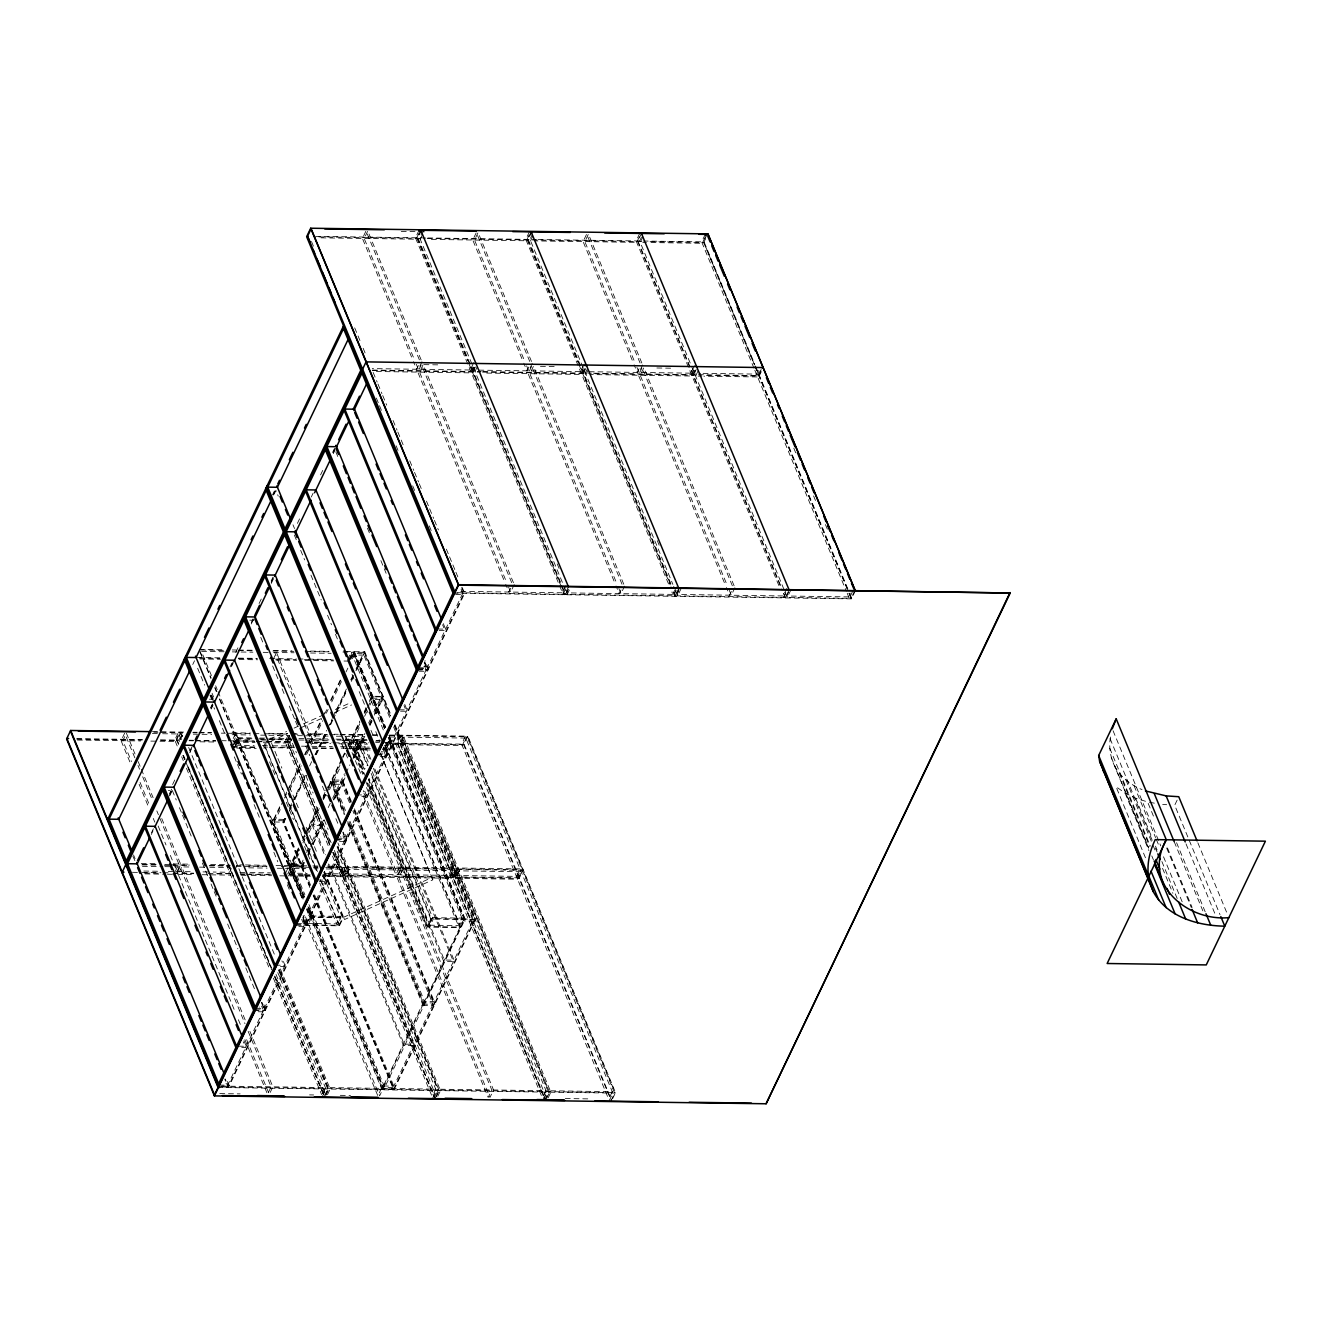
<?xml version="1.0" encoding="UTF-8"?>
<svg xmlns="http://www.w3.org/2000/svg" width="1332" height="1332" viewBox="0 0 1332 1332"><rect width="100%" height="100%" fill="white"/><g stroke="black" fill="none" stroke-linecap="round" stroke-linejoin="round"><path stroke-width="0.75" stroke-dasharray="5 3.75" d="M1148.617 848.218L1114.418 765.684C1109.906 756.11 1108.474 745.054 1110.971 734.731M124.642 733.183L121.062 740.675L130.486 763.419M272.61 494.721L274.409 490.975M273.043 495.221L274.842 491.475M192.74 664.502L194.539 660.772M274.109 494.272L275.907 490.526L278.238 496.137M419.031 230.27L415.451 237.762L563.103 594.238L565.784 588.611M418.731 233.583L416.034 239.194L318.065 237.795M178.521 744.388L176.94 740.575L181.002 732.051L182.584 735.88M420.795 230.303L416.966 238.311L467.599 360.522M421.461 230.319L417.882 237.812L565.534 594.272L569.114 586.779M179.537 741.508L178.938 740.092L182.517 732.6L159.957 732.267M423.226 230.336L419.647 237.829L567.299 594.288L570.879 586.796M180.436 739.643L183.117 734.015L182.517 732.6M420.229 239.26L422.91 233.633M172.594 784.531L175.258 778.937M235.781 652.33L238.461 646.703M259.091 603.546L261.788 597.902M297.402 523.393L300.066 517.798M320.562 474.908L323.243 469.314M169.514 793.639L171.711 789.043M189.943 750.882L191.891 746.802M210.389 708.125L212.404 703.912L214.569 709.157M230.086 666.899L231.885 663.136M251.298 622.51L253.08 618.781M271.162 580.935L272.96 577.189M311.305 496.969L313.137 493.123M332.617 452.347L334.399 448.634M151.515 832.7L153.38 828.804M169.447 795.154L171.245 791.424M189.727 752.747L191.592 748.817M211.039 708.141L212.82 704.412M231.402 665.55L233.167 661.837M251.265 623.975L253.513 619.28M271.195 582.267L273.626 577.206M333.117 452.713L335.764 447.169M151.265 834.498L153.014 830.818M169.68 795.97L172.311 790.459L168.415 790.409M211.205 709.057L212.987 705.327L209.107 705.277M231.435 666.733L233.217 663.02M271.228 583.466L273.892 577.888M333.266 453.663L335.048 449.95L331.152 449.883M233.183 738.511L234.965 734.764L289.161 865.584L285.581 873.076M233.15 742.274L236.73 734.781L290.925 865.6L288.245 871.228M272.927 660.006L276.507 652.514L312.237 738.777M233.3 744.738L236.23 738.594L257.859 738.91M233.583 745.204L237.163 737.712L257.759 738.011M235.065 744.755L237.762 739.143M175.241 871.494L178.821 864.002L159.191 816.599M234.399 747.668L238.461 739.143M236.563 744.305L238.345 740.559L253.946 740.792M418.398 365.501L416.6 369.247L413.469 361.671M177.322 872.477L180.003 866.866L244.971 1023.675M421.944 361.788L418.365 369.28L415.234 361.688M263.42 747.052L265.201 743.306M264.002 748.467L266.683 742.856M265.601 747.585L317.432 871.644M287.762 735.98L285.081 741.608L328.538 846.519M529.37 231.851L525.79 239.344L668.697 584.365M268.848 735.247L289.26 735.53L285.681 743.023L273.426 742.856M289.527 736.013L286.846 741.624L329.57 844.738M529.054 235.148L526.373 240.776L428.405 239.377M289.294 737.895L287.262 742.14L329.986 845.271M531.135 231.885L527.305 239.877L577.922 362.104M531.784 231.885L528.205 239.377L671.095 584.315M532.667 233.783L529.97 239.41L672.893 584.415M289.86 743.09L293.44 735.597M530.569 240.826L533.25 235.215M231.318 868.531L229.537 872.277L213.203 872.044M473.809 362.52L470.229 370.013L372.261 368.614M470.812 371.445L474.392 363.952M474.092 367.249L471.411 372.877L373.426 371.462M472.344 371.978L476.157 363.969M234.615 870.462L237.296 864.834L243.423 864.934M473.243 371.478L475.924 365.867M475.008 371.495L477.705 365.884M347.535 659.656L351.115 652.164L384.082 731.751M307.792 744.372L310.473 738.76L274.742 652.497M349.017 659.207L351.715 653.596M271.761 821.944L273.06 819.213L284.099 819.38M349.3 659.69L352.88 652.197L384.299 728.038M298.917 849.666L290.875 866.516L272.427 821.944L280.469 805.111M284.931 795.753L286.73 792.024M287.612 790.142L300.133 763.952M304.612 754.595L306.393 750.848M309.973 743.373L321.595 719.047M322.494 717.182L326.074 709.69M330.536 700.332L341.275 677.888M349.966 659.69L353.796 651.698L385.198 727.538M283.599 799.949L273.077 821.961L304.262 897.252M284.499 798.084L286.497 793.889M289.877 786.812L300.799 763.969M305.128 754.911L307.059 750.865M310.639 743.373L321.362 720.928M324.941 713.436L326.723 709.706M331.135 700.499L341.042 679.77M350.865 659.19L354.445 651.698L385.631 726.989M274.325 822.027L281.502 807.009M289.577 790.126L301.232 765.717M306.61 754.461L310.206 746.952M311.089 745.087L322.76 720.679M326.34 713.169L328.138 709.423M331.718 701.914L341.591 681.268M346.07 671.894L347.868 668.131M352.347 658.757L354.145 654.994L363.852 655.144L356.676 670.146M284.582 818.364L282.784 822.094L309.99 887.778M289.427 808.208L291.725 803.396M292.624 801.514L305.145 775.324M309.623 765.967L311.671 761.671M314.985 754.745L326.606 730.419M327.505 728.554L332.134 718.864M333.017 716.999L346.37 689.077M350.749 679.903L352.597 676.057M356.11 668.681L364.152 651.847L390.576 715.6M285.248 818.364L283.45 822.11L309.856 885.88M289.71 809.007L291.508 805.277M295.071 797.785L305.811 775.341M315.634 754.761L326.373 732.3M329.953 724.824L332.634 719.213M336.213 711.721L346.037 691.142M351.415 679.919L354.978 672.427M355.877 670.562L364.818 651.847L343.49 651.548M285.831 818.414L284.032 822.16L272.427 821.944M289.41 810.905L291.209 807.142M294.788 799.65L306.46 775.241M316.317 754.611L326.19 733.965L305.644 733.832M330.669 724.575L335.148 715.201M336.047 713.319L345.92 692.673M351.298 681.418L353.097 677.655M344.389 741.974L347.069 736.363L362.77 774.275M298.401 847.985L289.543 866.483L303.08 899.133M302.814 838.727L304.595 835.031M305.478 833.183L317.849 807.275M323.16 796.17L324.925 792.457M325.807 790.609L330.902 781.368L344.805 814.718M528.737 367.083L526.939 370.829L523.792 363.236M298.768 848.717L290.21 866.499L302.947 897.235M302.597 840.592L306.843 831.834M307.742 829.953L317.632 809.123M322.943 798.018L324.775 794.288M328.238 786.929L341.825 758.641M342.724 756.759L344.522 753.013M348.102 745.504L359.757 721.112M364.252 711.721L366.034 707.975M369.63 700.466L371.428 696.703L382.367 696.902M307.858 830.968L318.598 808.507M323.06 799.15L327.539 789.793M328.438 787.928L341.841 759.856M342.74 757.991L344.822 753.612M348.102 746.769L359.856 722.16M364.202 713.086L366.05 709.207M369.563 701.864L372.244 696.253L383.283 696.403L374.342 715.118M287.662 874.058L290.343 868.431M291.541 866.516L299.583 849.683M304.945 838.461L302.947 842.64L310.173 859.939M305.844 836.579L319.264 808.524M323.559 799.5L339.993 765.134M359.64 724.025L348.768 746.769L369.447 747.152M364.835 713.153L366.716 709.207M367.532 707.508L372.91 696.253M532.284 363.37L528.704 370.845L525.557 363.27M293.023 866.066L300.133 851.181M309.041 832.567L319.713 810.239M329.487 789.759L332.168 784.182L341.874 784.315L334.748 799.2M333.466 781.451L339.693 768.431M349.467 747.951L360.156 725.624M364.602 716.316L369.047 707.009M369.93 705.144L372.594 699.566L382.317 699.7L374.309 716.45M288.528 875.957L292.108 868.464L303.996 897.152M357.692 740.858L354.112 748.334L364.435 773.259M303.097 860.122L301.315 863.869L291.591 863.735M306.693 852.613L311.172 843.223M312.071 841.358L322.827 818.83M328.221 807.575L331.801 800.066M332.7 798.184L344.355 773.792M353.33 755.028L364.086 732.5M368.581 723.126L370.363 719.363M373.959 711.854L381.135 696.852M301.248 866.666L303.696 861.538M308.175 852.164L309.973 848.401M310.872 846.536L323.493 820.112M333.283 799.65L345.055 774.974M345.837 773.343L349.883 764.868M353.013 758.324L364.935 733.416M369.197 724.458L371.112 720.462M374.542 713.286L382.617 696.403M301.914 866.666L303.696 862.92M308.108 853.712L311.738 846.086M312.637 844.222L324.026 820.395M333.749 800.049L344.822 776.856M353.763 758.158L364.702 735.264M369.863 724.475L373.443 716.982M304.512 862.487L302.73 866.216L291.775 866L304.512 896.736M308.075 855.044L309.856 851.315M313.403 843.872L324.076 821.544M344.955 777.871L343.173 781.584L331.568 781.385L344.289 812.104M354.728 757.392L364.518 736.929M369.863 725.757L373.41 718.314M387.129 743.156L384.449 748.784L383.866 747.352M385.697 750.216L389.277 742.723L381.485 742.607M390.709 740.808L386.63 749.317L382.517 749.267M263.403 1010.405L228.338 1083.782L222.511 1083.699M304.096 925.274L264.951 1007.175L259.124 1007.092M344.772 840.142L305.627 922.044L301.748 921.977M385.464 755.011L346.32 836.912L340.493 836.829M418.564 667.931L428.271 668.081L427.689 666.649L462.753 593.273M639.693 233.433L636.113 240.925L779.02 585.93M639.393 236.73L636.713 242.341L534.648 240.892M641.458 233.45L637.645 241.458L782.1 590.243M641.441 237.229L639.643 240.975L784.332 590.292M642.923 236.78L640.242 242.391L646.436 242.491M584.149 364.102L580.569 371.595L478.504 370.13M340.459 875.274L344.039 867.781M581.152 373.027L584.731 365.534M342.224 875.307L345.804 867.815M584.432 368.831L581.751 374.442L483.766 373.043M342.64 875.823L346.703 867.315M582.667 373.559L586.496 365.551M583.582 373.06L587.162 365.567M344.638 875.34L348.218 867.848M585.347 373.077L588.028 367.465M585.93 374.508L588.627 368.881M339.011 925.307L342.59 917.815L323.526 871.811M296.32 925.157L339.427 925.823L343.49 917.315L431.784 877.622L432.9 879.803L344.605 919.513L343.49 917.315L310.056 916.832L306.893 909.173M510.672 588.294L508.891 592.041L505.727 584.398M514.235 584.582L510.656 592.074L507.492 584.415M639.06 368.664L637.279 372.411L634.132 364.818M642.623 364.935L639.044 372.427L635.897 364.851M705.227 234.365L701.648 241.858L754.045 368.348M704.928 237.662L702.247 243.29L648.501 242.524M706.992 234.399L703.413 241.891L754.045 364.102M389.41 735.031L467.865 736.163L463.802 744.671L385.348 743.539M754.461 364.618L703.829 242.407L705.877 238.145M322.71 1093.189L325.391 1087.578L221.295 1086.08M566.083 585.314L562.504 592.807L460.456 591.341M322.394 1096.486L325.99 1088.993L277.772 972.593M568.448 586.763L564.618 594.771L468.381 362.437M326.007 1095.12L329.587 1087.628L435.731 1089.143L433.033 1094.771M568.498 589.127L566.699 592.873L672.843 594.388L676.423 586.896M327.489 1094.671L330.17 1089.06L279.587 966.932M694.472 365.684L690.892 373.176L588.844 371.711M450.782 876.856L454.362 869.363M385.065 745.537L460.456 927.555L427.023 927.072L431.102 918.564L475.557 919.197L394.422 723.293M691.491 374.592L695.071 367.099M452.547 876.872L456.127 869.38M694.755 370.396L692.074 376.024L590.026 374.558M452.963 877.388L457.043 868.88M693.006 375.125L696.836 367.132M696.22 369.48L694.422 373.226L700.632 373.31M454.978 876.906L458.558 869.413M698.284 370.446L695.604 376.074L701.814 376.157M381.435 1088.377L377.855 1095.87L303.396 916.083M347.735 823.609L422.51 1004.145L381.834 1089.276L306.976 908.591M423.26 1004.112L382.5 1089.293L307.709 908.757M463.702 919.496L424.558 1001.398L434.282 1001.531L473.409 919.629M621.012 589.876L619.23 593.622L616.05 585.963M624.575 586.147L620.995 593.639L617.815 585.997M432.967 1004.261L393.839 1086.146L384.132 1086.013M475.557 919.197L394.189 1089.459L313.836 895.47M758.224 370.363L756.426 374.109L702.697 373.343M516.982 877.788L520.562 870.312M757.026 375.524L760.605 368.048M761.188 369.464L757.608 376.956L703.879 376.19M518.747 877.821L522.327 870.329M758.79 375.557L762.37 368.065M761.238 371.828L759.207 376.074L703.346 375.274M432.733 1098.068L436.313 1090.575L336.097 848.617M676.123 590.193L673.443 595.804L671.861 591.991M435.164 1098.101L438.994 1090.092L337.995 846.303M678.787 588.344L674.958 596.353L670.978 586.746M436.33 1096.702L439.91 1089.21L546.053 1090.725L543.373 1096.336M679.437 588.344L675.857 595.837L674.275 592.007M678.821 590.692L677.039 594.438L783.183 595.953L786.762 588.461M437.828 1096.253L440.509 1090.625L337.912 842.923M681.201 588.378L677.622 595.87L673.676 586.33M731.351 591.441L729.553 595.188L726.39 587.545M734.898 587.728L731.318 595.221L728.154 587.562M543.073 1099.633L546.653 1092.157L399.001 735.68L395.421 743.173L542.274 1097.735M785.564 593.639L783.765 597.385L782.184 593.572M789.11 589.926L785.297 597.918L782.9 592.157M546.669 1098.267L550.249 1090.791L612.254 1091.674L608.674 1099.166M788.494 592.257L786.712 596.003L848.717 596.903L850.499 593.156M548.151 1097.834L550.849 1092.207L403.196 735.747L399.617 743.239L546.47 1097.784M790.875 589.943L787.295 597.435L785.131 592.191M609.273 1100.582L612.853 1093.089L465.201 736.629L461.621 744.122L608.474 1098.684M852.88 590.825L849.3 598.318L847.135 593.073M611.038 1100.615L614.618 1093.122L466.966 736.663L463.386 744.155L611.455 1101.131M854.644 590.859L851.065 598.351L848.684 592.59M612.587 1098.75L615.517 1092.623L467.865 736.163M453.047 593.123L851.481 598.867L855.311 590.859M1177.138 800.132L1174.691 805.227L1220.012 914.651M269.663 739.077L286.58 731.484M294.089 728.105L301.598 724.725M303.48 723.875L324.142 714.585M335.414 709.523L350.449 702.763M270.779 741.275L287.679 733.666M300.832 727.755L321.495 718.464M334.648 712.553L351.565 704.961M401.248 231.435L415.534 231.651M315.434 236.347L425.774 237.912M427.805 237.945L536.097 239.494M538.145 239.527L704.079 241.891L754.711 364.102M318.897 236.896L425.141 238.428M427.189 238.445L641.774 241.525M650.049 241.641L703.829 242.407M423.959 364.652L440.293 364.885M540.426 366.317L556.743 366.55M656.876 367.982L673.209 368.215M372.46 370.046L481.135 371.595M482.8 371.611L591.475 373.16M593.506 373.193L759.456 375.574M372.227 370.546L480.519 372.094M482.55 372.127L586.763 373.609M594.938 373.726L701.281 375.258M456.959 592.723L851.731 598.351L849.35 592.59M455.577 594.588L463.353 594.688L460.189 587.062M249.783 620.146L253.679 620.212M437.845 629.037L445.621 629.137L443.24 623.409M439.144 630.419L444.955 630.502L442.59 624.758M199.317 649.483L224.042 649.833M232.268 649.949L236.397 650.016M238.461 650.049L252.864 650.249M273.46 650.549L292.008 650.815M310.539 651.082L329.071 651.331M200.849 650.016L225.541 650.382M238.212 650.549L252.63 650.765M272.894 651.048L293.823 651.348M305.827 651.514L330.536 651.881M342.89 652.047L353.546 652.197L384.965 728.055M224.076 651.764L201.432 651.448L211.705 676.223M232.317 651.881L252.897 652.18M263.187 652.33L271.428 652.447M273.476 652.48L294.072 652.763M310.539 653.013L331.119 653.296M197.269 657.509L220.213 657.841M238.428 658.108L257.276 658.374M269.647 658.541L296.42 658.924M298.135 658.957L306.71 659.074M308.425 659.107L333.483 659.457M199.367 658.058L219.963 658.358M238.511 658.624L257.043 658.874M275.574 659.14L296.17 659.44M304.412 659.556L333.25 659.973M199.917 658.974L220.496 659.257M239.027 659.523L257.559 659.79M276.074 660.056L296.67 660.356M304.895 660.472L333.716 660.872M344.006 661.022L348.135 661.088M423.809 666.599L427.689 666.649M418.481 668.131L428.188 668.264L425.008 660.572M417.898 669.347L427.605 669.497M416.433 669.746L426.14 669.879L386.996 751.781L381.185 751.698M417.682 669.813L428.038 669.963L424.858 662.27M418.964 671.195L426.74 671.311L424.359 665.584M372.011 698.135L381.718 698.268M209.474 699.2L213.353 699.25M399.25 709.79L407.026 709.889L404.645 704.162M400.549 711.171L406.377 711.255L403.996 705.527M152.397 731.651L185.081 732.117M193.257 732.234L197.352 732.284M199.384 732.317L211.655 732.5M232.084 732.783L250.466 733.05M268.864 733.316L287.246 733.582M291.342 733.632L297.469 733.716M334.249 734.248L338.328 734.298M340.376 734.332L364.885 734.681M373.06 734.798L377.156 734.864M153.829 732.184L157.925 732.234M192.724 732.733L196.803 732.8M198.851 732.833L211.105 733M221.312 733.149L225.391 733.199M227.422 733.233L251.915 733.582M253.962 733.616L262.121 733.732M264.169 733.765L288.661 734.115M292.857 734.165L298.984 734.248M307.143 734.365L327.555 734.665M329.603 734.698L337.762 734.814M339.81 734.848L364.302 735.197M372.46 735.314L376.54 735.364M388.794 735.547L467.615 736.663L615.267 1093.122L218.082 1087.461M152.381 733.582L160.556 733.699M162.587 733.732L178.921 733.965L175.341 741.458L159.007 741.225M193.323 734.165L211.688 734.432M232.101 734.715L250.466 734.981M260.672 735.131L266.8 735.214M297.536 735.647L303.646 735.747M305.694 735.764L328.138 736.097M336.313 736.213L364.885 736.613M389.377 736.962L399.583 737.112L396.004 744.605L385.797 744.455M259.807 738.028L268.048 738.161M270.096 738.178L290.692 738.477M298.917 738.594L305.095 738.677M307.159 738.711L327.739 739.01M335.98 739.127L344.205 739.243M346.27 739.277L366.849 739.56M258.891 738.927L291.841 739.393M310.373 739.66L328.921 739.926M337.146 740.043L343.323 740.126M345.388 740.159L367.099 740.475M376.29 740.609L380.403 740.659M235.997 739.11L253.346 739.36M260.706 739.46L291.591 739.909M298.701 740.009L303.962 740.076M304.945 740.092L329.87 740.459M342.324 740.625L367.299 740.992M375.524 741.108L380.153 741.175M388.028 741.291L390.459 741.325M261.738 740.892L267.582 740.975M365.884 742.39L360.04 742.307L356.46 749.799L370.113 749.983M375.641 742.523L379.537 742.573M76.773 738.627L142.441 739.56M160.456 739.826L178.938 740.092M189.144 740.226L193.523 740.292M195.271 740.326L215.684 740.609M222.128 740.709L226.207 740.759M228.255 740.792L254.812 741.175M256.51 741.191L265.035 741.308M266.716 741.341L291.591 741.691M305.611 741.891L330.419 742.24M342.341 742.423L368.881 742.79M385.581 743.04L464.036 744.155L611.688 1100.615M76.823 739.143L142.191 740.076M160.589 740.342L176.94 740.575M189.194 740.742L193.273 740.808M195.321 740.825L215.751 741.125M234.149 741.391L254.579 741.674M256.626 741.708L264.785 741.824M266.833 741.857L291.358 742.207M305.661 742.407L332.217 742.79M334.265 742.823L340.393 742.906M348.568 743.023L366.949 743.289M77.373 740.043L140.643 740.958M150.849 741.108L156.976 741.191M199.95 741.807L214.236 742.007M234.648 742.29L255.061 742.59M263.22 742.707L271.378 742.823M312.321 743.406L330.686 743.672M338.861 743.789L344.971 743.872M347.019 743.905L367.432 744.188M235.647 745.237L254.162 745.504M262.404 745.62L270.646 745.737M272.694 745.77L293.29 746.053M301.515 746.17L309.757 746.286M311.805 746.32L332.401 746.619M340.626 746.736L346.803 746.819M232.417 746.603L257.126 746.952M293.873 747.485L265.051 747.069L316.783 871.644M312.404 747.752L333.333 748.051M341.225 748.151L370.396 748.567M382.75 748.75L386.879 748.817M232.168 747.119L256.876 747.468M269.231 747.652L293.956 748.001M312.487 748.268L333.083 748.551M345.438 748.734L370.163 749.083M236.713 748.085L256.21 748.368M377.888 753.063L387.595 753.213L384.432 745.57M377.239 754.428L386.946 754.561M375.741 754.878L387.362 755.094L383.766 746.886M380.219 756.36L386.047 756.443L382.883 748.8M331.568 782.75L341.275 782.883L349.783 803.396M356.626 794.888L366.333 795.021L364.752 791.208M361.805 796.336L365.684 796.386L363.303 790.642M322.094 825.69L312.387 825.557L325.058 856.143M337.196 838.194L346.903 838.327L344.538 832.617M336.546 839.56L346.253 839.693M335.065 840.009L346.67 840.209L343.073 832.017M339.543 841.491L345.371 841.574L342.99 835.847M141.259 863.469L155.544 863.669M173.909 863.935L190.243 864.168M210.656 864.468L229.021 864.718M245.471 864.951L265.884 865.251M276.09 865.4L282.201 865.484M284.249 865.517L310.789 865.883M312.82 865.917L318.947 866M327.106 866.116L343.44 866.349L339.86 873.842L323.526 873.609M142.391 864.385L156.693 864.585M164.852 864.701L168.948 864.768M170.996 864.801L189.377 865.067M209.807 865.35L230.236 865.65M236.363 865.733L240.459 865.783M248.634 865.9L267.016 866.166M281.318 866.366L305.844 866.716M314.019 866.832L318.098 866.899M328.321 867.049L523.243 869.829L519.164 878.337L322.211 875.524M141.841 864.901L156.443 865.101M164.302 865.217L189.127 865.567M209.207 865.85L230.003 866.15M236.13 866.25L266.783 866.682M286.88 866.966L311.372 867.315M313.42 867.348L317.849 867.415M325.657 867.515L522.993 870.345M142.441 866.316L162.854 866.616M164.885 866.649L173.06 866.766M175.091 866.782L191.425 867.015M199.584 867.132L207.759 867.249M209.79 867.282L230.203 867.582M248.684 867.831L267.066 868.098M277.272 868.248L283.383 868.331M285.431 868.364L305.844 868.647M314.002 868.764L318.082 868.83M326.257 868.947L344.622 869.213L341.042 876.706L322.677 876.439M143.806 871.045L160.123 871.278M168.298 871.394L174.425 871.478M176.457 871.511L192.79 871.744M202.997 871.894L211.155 872.01M239.843 872.427L248.002 872.543M250.05 872.56L270.463 872.86M288.828 873.126L307.209 873.376M132.434 872.31L140.31 872.41M142.358 872.443L161.039 872.71M163.07 872.743L171.245 872.86M173.293 872.893L193.723 873.176M208.025 873.376L232.551 873.725L213.919 873.975M240.443 873.842L271.362 874.292M289.427 874.541L310.19 874.841M322.078 875.007L519.413 877.838M144.439 872.993L160.789 873.226M173.043 873.392L193.49 873.692M240.476 874.358L244.555 874.425M246.603 874.441L271.129 874.791M289.51 875.057L309.94 875.357M144.988 873.892L165.401 874.192M167.432 874.225L175.591 874.341M177.639 874.358L193.972 874.591M202.131 874.708L230.702 875.124M241.025 875.274L249.184 875.39M251.232 875.424L271.645 875.707M279.803 875.823L287.978 875.94M290.01 875.973L310.423 876.256M317.882 880.036L325.657 880.152L323.276 874.425M319.18 881.434L325.008 881.518L322.627 875.773M296.52 923.326L306.227 923.459L303.063 915.833M295.87 924.691L305.577 924.824L303.18 919.063M298.851 926.622L304.678 926.706L301.515 919.063M275.258 965.151L284.965 965.284L283.383 961.454M280.436 966.599L284.315 966.649L281.934 960.905M422.51 1004.145L434.881 1004.328L354.528 810.339M422.527 1005.527L433.566 1005.677L352.93 811.038M255.827 1008.457L265.534 1008.59L263.17 1002.863M255.178 1009.822L264.885 1009.956L261.705 1002.28M253.696 1010.272L265.301 1010.472L262.121 1002.796M258.175 1011.737L264.002 1011.821L261.621 1006.11M413.203 1045.62L403.496 1045.487L328.238 863.802M238.495 1046.169L246.254 1046.269L243.889 1040.542M241.725 1047.585L245.604 1047.635L243.24 1041.907M219.214 1085.064L228.921 1085.214L226.557 1079.486M218.565 1086.429L228.272 1086.579M222.211 1086.995L615.517 1092.623M219.747 1093.605L240.16 1093.888M309.557 1094.887L313.653 1094.954M340.293 1095.32L350.499 1095.47M565.268 1098.534L590.076 1098.9M1162.669 804.428L1166.682 804.695M1149.433 802.264L1155.044 803.279M1145.453 857.741L1116.033 786.712L1125.057 793.056L1135.63 798.168L1147.568 801.931L1153.928 817.282M1114.418 765.684C1120.329 776.722 1130.535 784.881 1142.024 789.593M1197.851 842.79L1227.255 913.819M1186.013 843.872L1215.433 914.901M1176.572 842.69L1205.194 911.804M1174.225 841.741L1202.846 910.838M1167.465 847.951L1192.107 907.442M1166.649 848.001L1191.291 907.508M1113.069 730.752L1160.771 845.92M1134.098 785.763L1155.56 837.595M1156.359 839.51L1159.539 847.185M1163.519 856.792L1182.6 902.863M1135.63 798.168L1152.33 838.477M1155.51 846.153L1157.092 849.983M1161.87 861.504L1177.771 899.899M1110.105 738.677L1152.247 840.409M1155.427 848.084L1157.025 851.931M1125.973 780.053L1152.213 843.406M1153.013 845.321L1156.193 852.996M1162.553 868.347L1172.893 893.306M1109.756 748.201L1150.299 846.103M1119.38 773.326L1149.599 846.27M1111.204 757.259L1148.567 847.468M1151.797 855.893L1153.379 859.739M1125.057 793.056L1148.917 850.649M793.805 448.185L796.17 453.912M813.569 495.904L815.933 501.615M825.424 524.525L827.788 530.253M755.494 366.017L848.551 590.675M755.244 366.533L848.301 591.192M849.1 593.106L851.481 598.867M754.828 366.017L847.885 590.659M754.844 370.279L846.336 591.175M637.878 240.942L780.768 585.88M783.949 593.572L785.53 597.419M641.841 363.037L588.428 234.116L584.848 241.608L635.114 362.953M734.115 585.814L643.806 367.782L640.226 375.274L727.355 585.664M640.076 363.02L586.663 234.082L583.083 241.575L633.349 362.92M732.35 585.797L642.041 367.765L638.461 375.258L725.59 585.63M657.259 540.609L659.623 546.336M527.555 239.377L670.429 584.315M673.609 591.991L675.207 595.837M578.721 364.002L670.179 584.815M531.501 361.471L478.105 232.534L474.525 240.026L524.775 361.372M623.776 584.232L533.466 366.217L529.886 373.709L617.032 584.082M529.736 361.438L476.34 232.517L472.743 240.01L523.01 361.355M622.011 584.215L531.701 366.183L528.121 373.676L615.267 584.049M557.192 563.836L559.573 569.563M417.216 237.795L564.868 594.255M421.162 359.89L367.765 230.969L364.185 238.461L414.452 359.79M513.436 582.667L423.126 364.635L419.547 372.127L506.693 582.5M419.397 359.856L366 230.935L362.421 238.428L412.687 359.773M511.671 582.633L421.362 364.618L417.782 372.111L504.928 582.484M354.695 327.855L360.073 340.842M363.153 348.268L365.451 353.846M373.176 372.477L377.156 382.068M377.955 383.999L381.918 393.606M382.717 395.521L386.696 405.128M393.057 420.479L397.036 430.086M397.835 432.018L403.413 445.454M409.773 460.822L413.752 470.429M414.535 472.344L418.514 481.951M419.314 483.866L421.695 489.627M426.473 501.148L428.854 506.909M429.653 508.841L433.633 518.431M434.432 520.362L438.411 529.97M446.37 549.167L448.751 554.928M449.55 556.843L455.111 570.296M455.91 572.211L458.291 577.971M462.271 587.578L464.668 593.339L228.688 1087.095L225.091 1078.887M461.605 587.562L464.002 593.339L228.022 1087.079L224.842 1079.403M311.488 241.508L313.869 247.269M376.34 398.068L378.704 403.796M379.503 405.711L381.868 411.421M396.103 445.77L398.468 451.498M412.704 485.847L415.068 491.575M429.304 525.924L431.668 531.651M424.425 661.804L427.539 669.63M424.209 662.27L427.356 669.996M335.83 451.848L338.195 457.575M367.449 528.188L369.813 533.916M380.885 560.622L386.413 573.992M401.431 735.714L549.084 1092.19M364.818 651.847L391.225 715.617M394.555 725.207L474.891 919.197L393.523 1089.443L313.187 895.47M390.326 716.117L363.919 652.347L354.212 652.214L385.398 727.505M394.305 725.724L474.658 919.696L430.852 919.08L371.312 775.341M389.627 717.349L363.27 653.712L353.563 653.579L384.665 728.671M393.573 726.889L474.009 921.061L464.302 920.928L388.611 738.211M397.852 743.206L545.504 1099.683L549.317 1091.674L401.665 735.214L397.602 743.722L545.254 1100.182M389.61 736.596L465.184 919.047L383.816 1089.31L308.241 906.859M389.377 737.096L464.951 919.563M389.127 737.012L464.535 919.047L423.842 1004.162L348.268 821.711M388.894 737.528L464.285 919.546M388.228 737.512L389.793 741.308L386.213 748.8L384.648 745.004M385.298 745.021L460.705 927.039L427.272 926.572L367.732 782.833M292.973 524.791L294.538 528.538M383.516 747.402L386.696 755.077M294.355 535.081L296.72 540.809M300.682 550.349L304.628 559.89M310.955 575.158L321.228 599.966M327.555 615.217L331.502 624.775M335.464 634.315L337.829 640.026M352.064 674.375L354.429 680.103M359.174 691.558L367.865 712.553M375.774 731.634L379.72 741.175M370.979 730.319L373.36 736.08M380.502 753.329L432.9 879.803M380.985 754.961L431.784 877.622M370.862 759.34L362.953 740.226L353.23 740.076L365.118 768.764M374.825 768.914L454.046 960.156L444.339 960.022L369.081 778.338M369.43 758.79L362.287 741.574L352.58 741.441L364.469 770.129M373.393 768.364L453.396 961.521L443.689 961.388L368.431 779.686M368.215 762.021L359.457 740.875L355.877 748.368L364.635 769.513M372.194 771.628L433.283 919.113L429.703 926.606L368.614 779.12M368.015 765.767L357.276 740.326L353.196 748.85L363.519 773.759M371.178 773.426L431.518 919.08L427.938 926.572L367.599 780.918M357.026 740.842L367.349 765.75M353.446 748.334L364.552 775.157M367.499 783.333L427.023 927.072M365.917 781.867L401.265 867.182L397.669 874.674L363.12 791.258M345.304 736.33L361.788 776.156M366.5 787.528L399.483 867.165L395.904 874.641L362.92 795.021M341.725 743.822L344.871 751.415M345.654 753.313L348.002 758.99M351.282 801.165L342.59 780.169L332.867 780.019L345.521 810.555M354.445 808.79L434.865 1002.963L425.158 1002.813L349.467 820.096M342.59 781.534L351.348 802.663M341.924 781.534L350.682 802.647M353.862 810.339L434.215 1004.311M332.217 781.385L344.955 812.12M348.934 821.727L424.508 1004.178M347.602 821.711L423.859 1005.543M330.236 781.368L343.756 814.019M342.84 832.533L346.02 840.209M260.789 637.379L263.153 643.106M272.644 666L278.172 679.37M282.134 688.91L284.499 694.621M289.244 706.077L294.772 719.43M295.571 721.345L297.935 727.072M305.844 746.153L309.79 755.694M322.444 786.23L326.39 795.77M335.88 818.664L338.245 824.391M337.762 846.819L438.744 1090.608M337.096 846.802L438.078 1090.592L434.498 1098.084L332.734 852.38M289.26 735.53L291.641 741.291M292.424 743.206L296.403 752.78M305.927 775.79L313.07 793.04M324.192 819.863L328.155 829.453M289.277 741.658L331.152 842.756M334.332 850.415L436.13 1096.219M329.886 841.541L322.744 824.325L313.037 824.192L325.707 854.794M334.632 853.013L413.852 1044.271L404.145 1044.121L329.67 864.351M287.512 741.641L330.02 844.821M333.183 852.463L434.365 1096.186M333.15 852.896L434.915 1098.617M332.517 856.11L431.951 1096.153M271.578 743.189L277.123 756.609M277.922 758.524L281.885 768.098M289.51 786.996L298.568 808.358M306.177 827.239L308.874 833.266M309.673 835.181L313.653 844.754M314.435 846.686L316.816 852.43M324.442 871.311L344.605 919.513M324.192 871.827L343.24 917.815L309.823 917.348L306.643 909.673M323.31 875.507L340.825 917.781L337.246 925.274L319.73 882.999M321.412 881.235L339.66 925.307L306.243 924.841L303.063 917.165M320.379 879.836L339.427 925.823M269.58 761.921L275.141 775.374M286.297 802.28L288.678 808.041M289.477 809.973L293.456 819.58M310.639 885.297L302.148 864.784L292.441 864.651L304.878 894.704M314.585 894.838L394.422 1087.578L384.715 1087.428L308.824 904.245M301.498 866.15L309.44 885.347M313.42 894.954L393.773 1088.943L384.066 1088.793L307.692 904.428M307.942 906.709L383.2 1088.394L379.62 1095.886L304.362 914.202M215.651 685.764L217.233 689.576M218.015 691.475L303.629 898.151M308.391 909.689L311.588 917.365L308.008 924.858L304.029 915.251M200.1 651.381L211.105 677.921M215.035 687.412L216.6 691.191M219.747 698.784L302.913 899.583M199.867 651.897L210.856 678.438M214.785 687.911L216.35 691.708M219.497 699.3L302.68 900.099M212.071 693.256L213.653 697.069M211.605 695.054L213.17 698.8M211.205 695.404L212.77 699.2M210.639 695.138L212.537 699.716M302.814 917.665L305.994 925.34M210.989 696.47L212.521 700.182M209.973 695.121L211.505 698.834M302.947 919.579L305.328 925.34M197.636 668.281L204.629 685.164M219.314 720.595L221.678 726.323M222.477 728.238L224.842 733.965M234.332 756.859L236.696 762.587M237.496 764.485L241.442 774.042M254.096 804.561L259.623 817.931M273.859 852.28L277.805 861.821M287.296 884.714L289.66 890.442M188.678 747.435L275.641 957.375M279.337 969.446L328.654 1088.527L324.825 1096.519L274.708 975.524M180.752 732.567L182.334 736.38M279.087 969.962L328.405 1089.027M181.685 736.38L180.103 732.55L176.523 740.043L178.105 743.872M278.421 969.946L327.755 1089.027L324.175 1096.519L274.842 977.438M181.302 739.71L178.338 732.533L174.742 740.026L177.722 747.202M276.007 974.408L325.807 1094.638M177.173 740.059L178.754 743.872M183.5 755.344L185.081 759.157M188.245 766.799L246.07 906.376M246.87 908.307L271.528 967.848M183.267 755.843L184.848 759.673M185.631 761.571L271.278 968.347M274.459 976.04L324.592 1097.035M182.85 755.327L184.432 759.14M187.596 766.782L271.661 969.746M181.685 756.776L183.283 760.622M186.463 768.281L269.447 968.63M273.393 978.171L321.611 1094.588M261.472 1002.78L264.652 1010.472M172.311 790.459L176.257 799.999M179.42 807.642L181.785 813.369M182.584 815.267L191.275 836.263M202.347 862.986L207.875 876.339M211.039 883.965L213.403 889.693M214.202 891.608L216.567 897.335M227.639 924.042L237.912 948.85M245.821 967.931L254.512 988.927M126.407 733.216L135.048 754.062M138.178 761.654L140.543 767.332M141.325 769.23L153.097 797.668M161.738 818.531L180.586 864.035L177.006 871.528L169.947 854.461M245.155 1019.879L181.768 866.882L178.188 874.375L235.231 1012.07M249.9 1031.351L272.877 1086.829L269.297 1094.305L245.521 1036.929M134.848 757.825L125.424 735.081L122.827 740.692L131.468 761.554M137.995 765.417L139.56 769.213M142.707 776.789L152.131 799.55M156.843 810.922L158.408 814.718M248.135 1031.334L271.112 1086.795L267.532 1094.288L244.555 1038.827M140.093 782.417L149.517 805.161M158.158 826.023L166.017 844.971M238.395 1019.729L240.776 1025.457M139.127 784.282L148.551 807.042M153.263 818.414L154.828 822.194M133.533 854.928L135.081 858.674M132.917 856.359L134.865 860.589M388.694 741.291L385.115 748.784L458.941 927.022L462.52 919.53L388.694 741.291M310.989 915.95L307.409 923.442L336.646 923.859L340.226 916.366L310.989 915.95M400.765 735.714L397.186 743.206L544.838 1099.666L548.418 1092.173L400.765 735.714M403.779 737.179L400.199 744.655L462.204 745.554L465.784 738.061L403.779 737.179M347.635 866.416L344.056 873.909L450.199 875.424L453.779 867.931L347.635 866.416M348.817 869.263L345.238 876.756L451.382 878.271L454.961 870.778L348.817 869.263M400.666 870.012L397.086 877.505L488.195 1097.435L491.774 1089.942L400.666 870.012M402.43 870.029L398.851 877.522L489.96 1097.468L493.539 1089.976L402.43 870.029M432.684 917.681L429.104 925.174L458.341 925.59L461.921 918.098L432.684 917.681M457.975 867.998L454.395 875.49L516.4 876.373L519.98 868.88L457.975 867.998M459.157 870.845L455.577 878.337L517.582 879.22L521.162 871.727L459.157 870.845M283.45 820.745L273.726 820.595L292.191 865.151L301.898 865.301L283.45 820.745"/><path stroke-width="1.5" d="M1228.853 917.648C1186.662 921.511 1141.674 882.999 1166.283 839.759L1116.199 718.83L1098.667 755.494L1099.616 761.371L1153.279 891.674C1166.949 917.032 1197.818 925.757 1224.791 926.173L1220.811 916.566M1112.27 728.82L1116.199 718.83M150.35 731.618L70.663 730.485L66.6 738.994L214.435 1095.903L766.1 1103.778L1010.205 593.006L458.358 584.681L214.252 1095.453M707.908 233.883L855.311 590.859L707.908 233.883L310.706 228.222L306.643 236.73L454.295 593.19M309.923 241.958L307.542 236.23L311.122 228.738L458.774 585.198M107.576 819.596L343.556 325.84M184.815 660.639L109.074 819.147L118.781 819.297L190.076 670.096M266.184 490.376L186.363 657.409L196.07 657.542L271.412 499.9M343.49 328.638L267.732 487.146L277.439 487.279L348.751 338.095M160.073 730.219L166.317 717.165M173.443 702.247L179.687 689.193M204.462 637.345L208.941 627.971M217.915 609.207L219.697 605.444M251.099 539.76L252.88 536.013M261.855 517.249L263.653 513.486M277.739 483.999L279.537 480.269M289.327 459.756L292.89 452.297M304.479 428.055L306.26 424.325M420.795 230.303L568.448 586.763M126.34 860.855L202.098 702.347M203.646 699.117L283.466 532.084M285.015 528.854L360.772 370.346M121.961 872.66L366.084 361.888L763.269 367.565L762.37 368.065M162.587 790.326L127.522 863.702L137.229 863.852L149.5 838.161M203.28 705.194L164.136 787.095L173.843 787.229L188.078 757.442M243.956 620.063L204.828 701.964L214.535 702.097L229.653 670.462M284.648 534.931L245.504 616.833L255.211 616.966L269.447 587.196M325.324 449.8L286.197 531.701L295.904 531.834L311.022 500.199M361.954 373.193L326.873 446.57L336.58 446.72L348.867 421.029M137.512 860.589L143.656 847.751M180.17 771.328L183.733 763.902M195.271 739.726L197.053 736.013M224.609 678.338L226.39 674.625M241.741 642.49L243.54 638.744M255.078 614.618L259.54 605.261M265.301 593.206L267.965 587.628M281.318 559.706L287.546 546.686M338.628 439.776L346.104 424.125M353.246 409.207L359.474 396.153M154.762 827.155L167.049 801.464M193.207 746.703L208.541 714.635M233.899 661.571L248.335 631.368M274.575 576.456L289.91 544.388M314.585 492.757L329.703 461.122M353.862 410.572L367.266 382.5M531.135 231.885L678.787 588.344M218.631 1083.649L253.696 1010.272M255.245 1007.025L294.372 925.141M295.92 921.894L335.065 840.009M336.613 836.762L375.741 754.878M377.289 751.648L416.433 669.746M417.982 666.516L453.047 593.123M214.435 1095.903L458.541 585.131L310.706 228.222M641.458 233.45L789.11 589.926M1010.022 592.557L766.1 1103.778M1166.283 839.759L1107.142 963.502L1206.259 964.917L1265.4 841.175L1155.244 839.61A123.044 76.607 -22.5 0 0 1148.084 872.244L1149.699 882.3L1153.279 891.674M324.758 228.938L384.332 229.787M476.29 231.102L419.031 230.27L419.613 231.701M512.737 231.618L570.296 232.434M604.678 232.934L664.218 233.783M699.034 234.282L707.658 234.399M307.542 236.23L455.194 592.69M584.731 365.534L587.162 365.567M458.541 585.131L1010.205 593.006M78.305 731.102L135.464 731.917M68.615 738.511L66.85 738.477L214.502 1094.954M122.211 872.16L123.976 872.177M219.847 1087.478L218.082 1087.461L70.429 730.985M257.409 1095.553L283.966 1095.936M351.082 1096.902L377.955 1097.285M445.088 1098.234L471.628 1098.617M536.946 1099.549L564.119 1099.949M222.427 1095.57L284.765 1096.469M314.369 1096.885L378.088 1097.801M408.358 1098.234L471.695 1099.133M502.347 1099.566L564.751 1100.465M594.904 1100.898L658.075 1101.797M689.177 1102.247L751.398 1103.129M1145.403 790.925L1166.133 795.887L1178.753 796.719L1197.052 840.875M1103.196 770.728L1106.492 775.84M1166.133 795.887L1185.214 841.957M1205.976 913.719L1210.755 925.241M1154.344 793.755L1174.225 841.741M1192.09 909.423L1197.651 922.86M1178.57 901.814L1185.73 919.097M1157.808 853.845L1160.205 859.606M1155.86 859.54L1159.839 869.13M1167.082 888.494L1169.463 894.255M1154.128 860.905L1161.288 878.188M1154.977 863.569L1164.518 886.613M1154.478 864.085L1175.157 913.985M1151.014 871.178L1166.116 907.641M1148.45 875.207L1158.79 900.166M1098.667 755.494L1148.767 876.423M1099.616 761.371L1149.699 882.3M707.792 236.297L710.156 242.024M711.738 245.854L714.118 251.582M715.7 255.394L718.081 261.122M719.663 264.951L724.408 276.407M727.572 284.049L729.936 289.777M737.062 306.959L739.427 312.687M741.008 316.5L743.389 322.227M744.971 326.057L749.716 337.512M752.081 343.24L755.244 350.882M766.35 377.672L768.731 383.433M770.329 387.279L772.71 393.04M777.488 404.562L779.07 408.391M782.25 416.084L784.648 421.844M786.23 425.691L788.627 431.451M790.209 435.281L794.988 446.803M797.368 452.58L800.549 460.256M802.147 464.102L804.528 469.863M807.708 477.539L810.106 483.3M811.688 487.146L814.085 492.907M823.626 515.95L826.007 521.711M827.605 525.557L829.986 531.318M831.584 535.164L833.965 540.925M838.744 552.447L841.924 560.123M843.522 563.969L845.903 569.73M847.485 573.576L849.883 579.337M851.464 583.166L853.862 588.927M705.227 234.365L705.827 235.797M423.226 230.336L423.809 231.768M313.087 249.6L314.668 253.413M317.033 259.141L320.196 266.783M322.577 272.511L327.322 283.966M328.904 287.795L331.268 293.523M332.85 297.336L335.231 303.063M342.907 327.206L453.646 594.555M441.658 619.58L354.512 409.207L344.805 409.057L435.897 629.004M354.645 412.47L357.026 418.215M358.608 422.044L363.37 433.516M376.04 464.119L378.421 469.846M380.003 473.676L382.384 479.42M383.966 483.233L386.347 488.977M391.092 500.449L392.674 504.279M405.361 534.881L407.725 540.609M409.307 544.438L411.688 550.183M416.45 561.654L418.032 565.484M421.195 573.126L423.576 578.871M434.665 605.644L437.046 611.371M344.155 410.423L435.248 630.369M336.58 446.72L335.997 445.288L423.41 656.743M336.114 448.618L338.495 454.378M343.273 465.9L346.387 473.726M348.052 477.422L350.366 483.333M352.031 487.029L354.345 492.923M356.01 496.636L360.706 508.291M363.952 515.834L366.35 521.595M367.932 525.441L370.329 531.202M371.911 535.048L376.69 546.57M384.648 565.784L386.23 569.613M389.41 577.305L391.741 583.2M393.39 586.896L395.721 592.807M397.369 596.503L402.081 608.158M405.328 615.717L407.642 621.611M409.307 625.307L411.621 631.218M413.286 634.914L415.601 640.809M417.266 644.522L422.028 656.043M326.29 445.154L418.481 668.131M325.607 446.553L417.832 669.48M325.391 447.019L417.649 669.863M324.742 448.385L417.016 671.178M403.063 700.332L315.917 489.96L306.21 489.826L397.319 709.756M320.013 502.797L322.394 508.524M323.976 512.354L326.357 518.098M327.938 521.928L331.901 531.485M345.371 564.002L347.752 569.73M349.334 573.559L351.715 579.287M353.296 583.116L355.677 588.861M374.675 634.765L377.056 640.492M378.638 644.322L381.019 650.049M382.6 653.879L387.362 665.351M305.561 491.175L396.653 711.122M276.856 485.864L291.425 521.045M295.304 530.419L382.85 741.758M280.053 496.503L282.351 502.064M285.431 509.49L287.745 515.068M294.655 531.784L297.053 537.545M298.634 541.375L301.032 547.136M308.192 564.435L310.572 570.196M324.092 602.847L326.49 608.607M335.231 629.72L336.83 633.566M340.01 641.258L342.391 647.019M343.989 650.848L346.37 656.609M347.968 660.456L352.73 671.977M355.91 679.67L358.308 685.431M369.447 712.32L371.828 718.081M267.149 485.714L377.888 753.063M266.5 487.079L377.239 754.428M266.25 487.595L376.989 754.944M265.601 488.961L376.34 756.31M362.371 785.464L275.241 575.091L265.518 574.941L356.626 794.888M276.174 580.269L278.538 586.013M287.262 607.042L288.844 610.872M292.008 618.531L294.389 624.258M301.515 641.475L303.896 647.219M305.478 651.032L307.858 656.776M317.366 679.72L319.73 685.464M321.328 689.293L323.693 695.021M325.291 698.85L327.655 704.595M330.835 712.237L333.2 717.981M346.67 750.482L349.051 756.226M350.632 760.056L353.013 765.783M354.595 769.613L358.558 779.17M264.868 576.306L355.977 796.253M254.628 615.55L342.174 826.889M254.778 618.831L257.159 624.591M258.758 628.438L261.139 634.198M265.917 645.72L267.499 649.55M270.679 657.242L273.077 663.003M280.236 680.286L282.617 686.047M296.137 718.697L298.535 724.458M300.116 728.304L302.497 734.065M307.276 745.587L308.874 749.433M312.054 757.109L314.435 762.87M316.034 766.716L318.415 772.477M320.013 776.323L322.394 782.084M327.955 795.52L330.353 801.281M331.934 805.127L334.332 810.888M244.922 615.401L337.196 838.194M244.272 616.766L336.546 839.56M244.022 617.282L336.313 840.076M243.373 618.647L335.647 841.424M321.695 870.595L234.549 660.222L224.842 660.073L315.95 880.019M248.152 696.003L250.533 701.748M252.114 705.56L254.495 711.305M256.077 715.134L260.839 726.606M277.472 766.766L279.853 772.51M281.435 776.323L283.799 782.067M288.561 793.539L290.143 797.368M293.306 805.011L295.687 810.755M302.814 827.971L305.195 833.699M306.776 837.528L309.157 843.273M313.902 854.744L315.501 858.574M224.192 661.438L315.284 881.384M195.488 656.11L209.274 689.427M213.936 700.682L301.482 912.02M226.823 734.681L229.204 740.442M230.786 744.288L233.183 750.049M237.962 761.571L239.544 765.417M242.724 773.093L245.121 778.854M246.703 782.7L249.084 788.461M252.281 796.153L254.662 801.914M268.182 834.565L270.562 840.326M272.161 844.155L274.542 849.916M284.099 872.976L286.48 878.737M288.078 882.567L290.459 888.327M292.058 892.174L294.439 897.934M185.781 655.977L296.52 923.326M185.131 657.342L295.87 924.691M184.882 657.858L295.621 925.191M184.232 659.207L294.971 926.556M281.002 955.727L193.873 745.354L184.149 745.204L275.258 965.151M194.805 750.532L197.169 756.276M198.768 760.089L201.132 765.833M204.312 773.476L206.676 779.22M220.146 811.737L222.527 817.465M224.109 821.295L226.49 827.039M228.072 830.852L230.453 836.596M249.467 882.5L251.831 888.228M253.413 892.057L255.794 897.801M257.376 901.614L262.138 913.103M274.808 943.689L277.189 949.433M183.5 746.569L274.608 966.516M173.843 787.229L260.806 997.152M182.95 812.137L185.331 817.898M198.868 850.549L201.249 856.309M202.83 860.156L205.228 865.917M209.99 877.438L211.588 881.268M214.768 888.96L217.149 894.721M218.748 898.567L221.129 904.328M222.727 908.158L226.706 917.765M240.226 950.415L242.607 956.176M244.206 960.022L246.587 965.783M163.553 785.664L255.827 1008.457M162.904 787.029L255.178 1009.822M162.654 787.545L254.945 1010.322M162.005 788.894L254.279 1011.687M241.508 1034.798L155.161 826.34L145.454 826.206L236.547 1046.136M165.601 854.478L167.982 860.206M169.564 864.035L171.928 869.779M173.526 873.592L175.891 879.336M180.653 890.808L183.816 898.467M194.905 925.241L197.286 930.968M205.994 952.014L207.592 955.843M210.756 963.486L213.137 969.23M220.263 986.446L222.644 992.173M224.226 996.003L226.59 1001.731M236.097 1024.691L238.478 1030.419M144.805 827.555L235.897 1047.501M118.182 817.865L131.985 851.165M136.647 862.42L224.176 1073.758M122.91 832.217L125.225 837.795M128.305 845.221L130.603 850.782M137.579 867.632L139.977 873.392M141.558 877.222L143.939 882.983M145.538 886.829L147.919 892.59M152.697 904.112L154.296 907.958M157.476 915.633L159.857 921.394M161.455 925.241L163.836 931.001M167.016 938.694L169.397 944.455M182.934 977.105L185.315 982.866M186.913 986.696L189.294 992.457M198.834 1015.517L201.232 1021.278M202.814 1025.107L205.211 1030.868M206.793 1034.714L209.174 1040.475M214.752 1053.928L217.133 1059.689M218.731 1063.519L221.112 1069.28M108.475 817.731L219.214 1085.064M107.825 819.08L218.565 1086.429M70.663 730.485L218.315 1086.945"/></g></svg>
